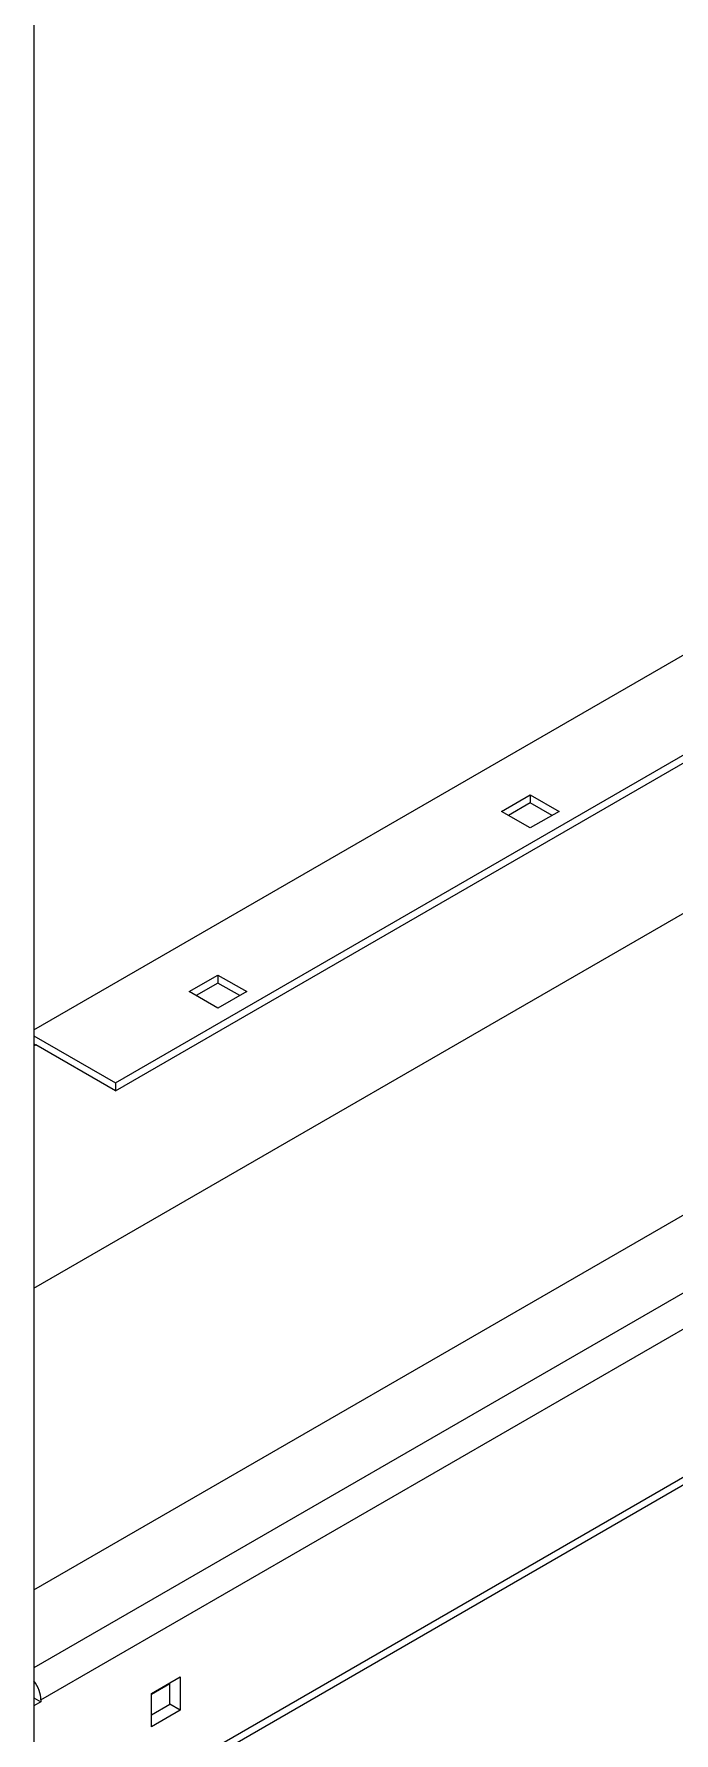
# Model space of a CAD drawing. Header units: millimetres. Extents: x -116965 to 323937, y 291661 to 566926.
# Drawn here: x -24865.7 to -24791.2, y 303274.9 to 303472.7 of the extents above; entities that cross this region are included whole.
import ezdxf

# ---------------------------------------------------------------- set-up
doc = ezdxf.new("R2010")
doc.units = ezdxf.units.MM
doc.layers.add('ALPHA', color=255, linetype='Continuous')

msp = doc.modelspace()

# ---------------------------------------------------------------- linework, layer by layer
at = {"layer": 'ALPHA'}
for p, q in [((-24865.71119, 303653.649585), (-24865.71119, 303187.08011)), ((-24865.71119, 303356.794756), (-24767.322332, 303413.59959)), ((-24856.215756, 303350.612711), (-24767.322332, 303401.935353)), ((-24856.215756, 303349.679572), (-24767.322332, 303401.002214)), ((-24865.71119, 303326.701025), (-24767.322332, 303383.505859)), ((-24811.284171, 303382.222793), (-24807.930464, 303384.159056)), ((-24807.930464, 303380.286529), (-24811.284171, 303382.222793)), ((-24807.930464, 303383.225917), (-24810.476048, 303381.756223)), ((-24807.930464, 303384.159056), (-24807.930464, 303383.225917)), ((-24807.930464, 303384.159056), (-24804.576758, 303382.222793)), ((-24805.38488, 303381.756223), (-24807.930464, 303383.225917)), ((-24804.576758, 303382.222793), (-24807.930464, 303380.286529)), ((-24847.649662, 303361.227166), (-24844.295956, 303363.16343)), ((-24844.295956, 303363.16343), (-24844.295956, 303362.230291)), ((-24844.295956, 303363.16343), (-24840.942249, 303361.227166)), ((-24844.295956, 303359.290903), (-24847.649662, 303361.227166)), ((-24844.295956, 303362.230291), (-24846.84154, 303360.760597)), ((-24841.750371, 303360.760597), (-24844.295956, 303362.230291)), ((-24840.942249, 303361.227166), (-24844.295956, 303359.290903)), ((-24865.71119, 303356.094902), (-24856.215756, 303350.612711)), ((-24865.71119, 303355.161763), (-24865.509159, 303355.045121)), ((-24865.71119, 303354.928478), (-24865.509159, 303355.045121)), ((-24856.215756, 303349.679572), (-24865.509159, 303355.045121)), ((-24856.215756, 303350.612711), (-24856.215756, 303349.679572)), ((-24865.71119, 303291.591672), (-24767.322332, 303348.396506)), ((-24767.322332, 303339.298401), (-24865.71119, 303282.493568)), ((-24864.903068, 303278.761012), (-24767.322332, 303335.099276)), ((-24865.435628, 303260.3208), (-24762.069539, 303319.99924)), ((-24762.069539, 303320.868907), (-24864.903068, 303261.497941)), ((-24852.033724, 303279.495859), (-24848.680018, 303281.432122)), ((-24848.680018, 303281.432122), (-24848.680018, 303277.559595)), ((-24852.033724, 303279.425873), (-24849.892201, 303280.662282)), ((-24852.033724, 303275.623332), (-24852.033724, 303279.495859)), ((-24849.892201, 303278.25945), (-24849.892201, 303280.732268)), ((-24865.71119, 303278.994296), (-24864.903068, 303278.527727)), ((-24864.903068, 303278.527727), (-24865.71119, 303278.061158)), ((-24864.903068, 303278.761012), (-24864.903068, 303278.527727)), ((-24852.033724, 303277.02304), (-24849.892201, 303278.25945)), ((-24848.680018, 303277.559595), (-24852.033724, 303275.623332)), ((-24848.680018, 303277.559595), (-24849.892201, 303278.25945))]:
    msp.add_line(p, q, dxfattribs=at)
msp.add_ellipse((-24866.721342, 303279.810793), major_axis=(-1.285714, 2.226922), ratio=0.5773502692, start_param=3.926990817, end_param=4.9087561736, dxfattribs=at)

doc.saveas('drawing.dxf')
